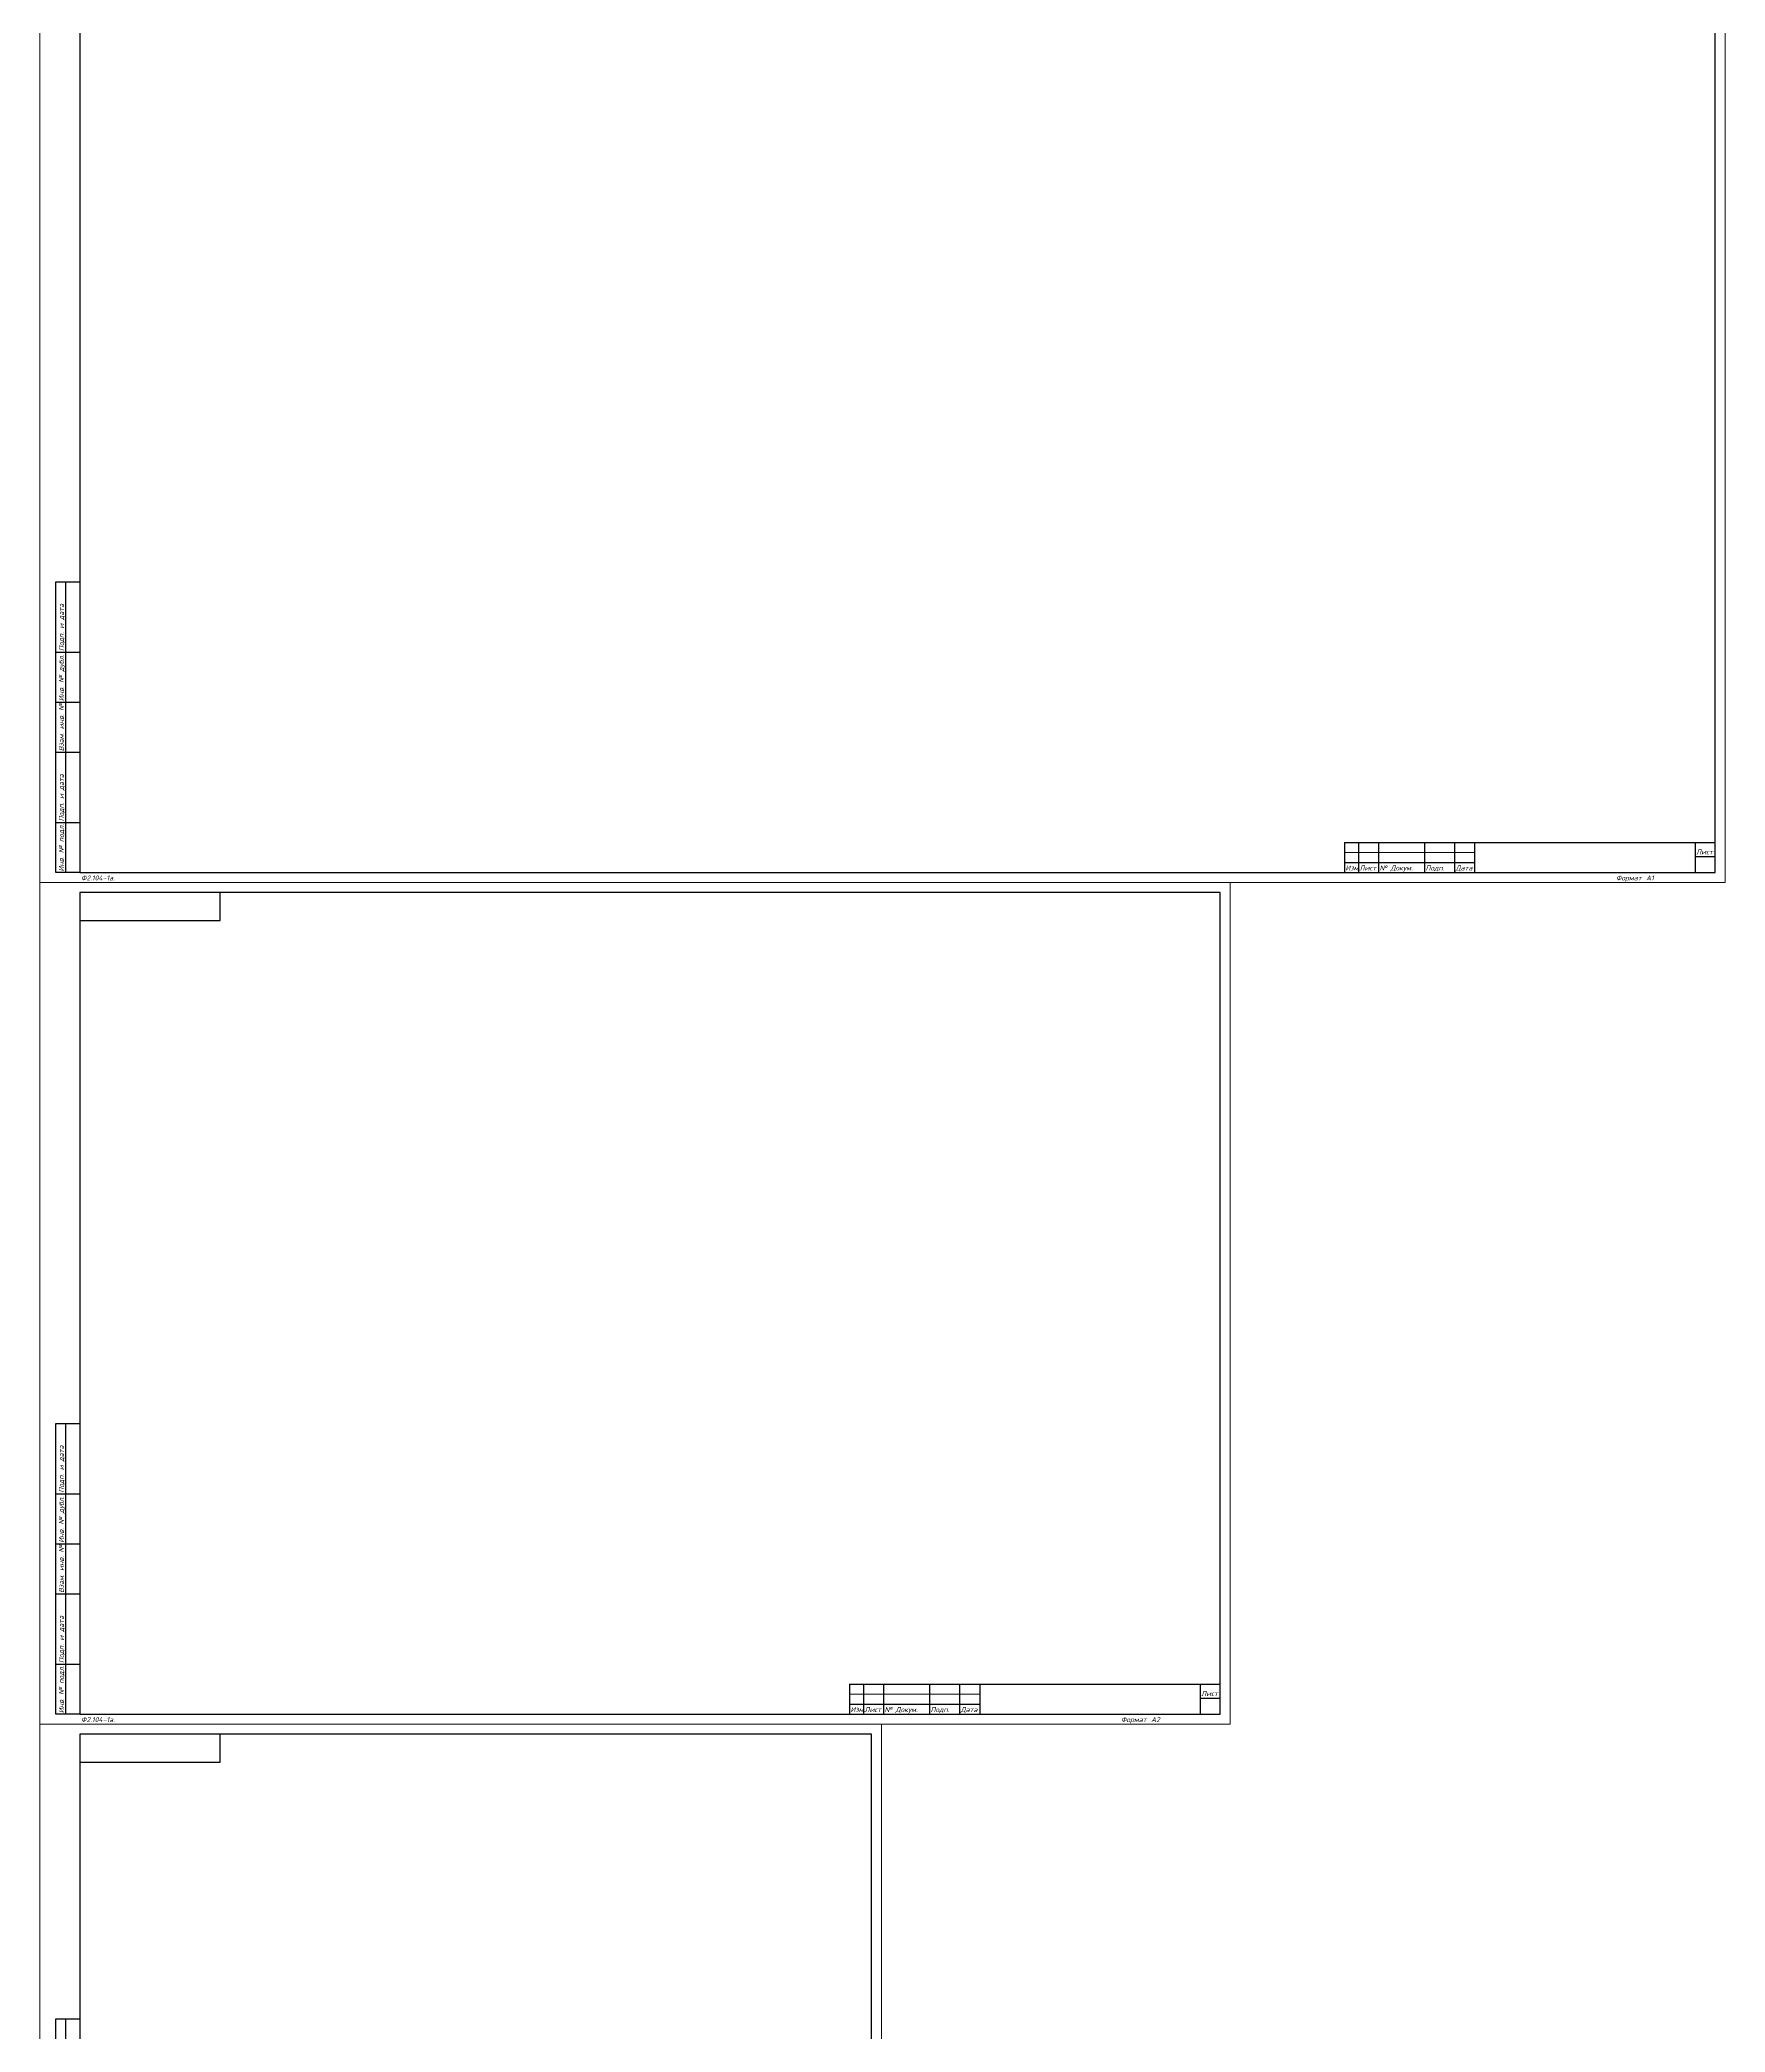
# Model space of a CAD drawing. Header units: millimetres. Extents: x 193 to 5157, y -4069 to 285.
# Drawn here: x 3185 to 4026, y -2738 to -1743 of the extents above; entities that cross this region are included whole.
import ezdxf
from ezdxf.enums import TextEntityAlignment as Align

# ---------------------------------------------------------------- set-up
doc = ezdxf.new("R2010")
doc.units = ezdxf.units.MM
doc.layers.add('4', color=4, linetype='Continuous', lineweight=15)
doc.layers.add('рамка', color=253, linetype='Continuous', lineweight=5)
doc.layers.add('Привязки', color=2, linetype='Continuous', lineweight=0, plot=False)
doc.styles.add('текст', font='isocpeui.ttf')

# ---------------------------------------------------------------- blocks, each defined once
blk = doc.blocks.new('*U53')
for p, q in [((90, 292), (90, 292)), ((90, 292), (90, 292)), ((90, 278), (90, 292)), ((90, 292), (90, 292)), ((90, 292), (90, 292)), ((90, 292), (90, 292)), ((20, 278), (90, 278)), ((20, 172), (20, 172)), ((20, 172), (20, 172)), ((20, 172), (20, 172)), ((20, 172), (20, 172)), ((20, 172), (20, 172)), ((20, 172), (20, 172)), ((20, 172), (20, 172)), ((8, 115), (8, 150)), ((8, 150), (20, 150)), ((13, 115), (13, 150)), ((8, 90), (8, 115)), ((8, 115), (20, 115)), ((13, 90), (13, 115)), ((8, 65), (8, 90)), ((8, 90), (20, 90)), ((13, 65), (13, 90)), ((8, 30), (8, 65)), ((8, 65), (20, 65)), ((13, 30), (13, 65)), ((8, 5), (8, 30)), ((8, 30), (20, 30)), ((13, 5), (13, 30)), ((230, 20), (415, 20)), ((230, 20), (230, 5)), ((237, 20), (237, 5)), ((247, 20), (247, 5)), ((270, 20), (270, 5)), ((285, 20), (285, 5)), ((295, 20), (295, 5)), ((405, 20), (405, 5)), ((415, 20), (415, 20)), ((415, 20), (415, 20)), ((230, 10), (295, 10)), ((405, 13), (415, 13)), ((20, 5), (8, 5)), ((230, 5), (295, 5)), ((415, 5), (415, 5)), ((415, 5), (415, 5)), ((415, 5), (415, 5)), ((415, 5), (415, 5)), ((415, 5), (415, 5)), ((415, 5), (415, 5)), ((415, 5), (415, 5))]:
    blk.add_line(p, q)
blk.add_lwpolyline([(20, 5), (415, 5), (415, 292), (20, 292)], close=True)
at = {"layer": '4'}
for p, q in [((230, 15), (295, 15)), ((415, 5), (415, 5)), ((415, 5), (415, 5)), ((415, 5), (415, 5)), ((415, 5), (415, 5)), ((415, 5), (415, 5)), ((415, 5), (415, 5)), ((415, 5), (415, 5)), ((415, 5), (415, 5)), ((415, 5), (415, 5))]:
    blk.add_line(p, q, dxfattribs=at)
at = {"layer": 'Привязки'}
blk.add_lwpolyline([(0, 0), (420, 0), (420, 297), (0, 297)], close=True, dxfattribs=at)
at = {"layer": 'рамка'}
blk.add_lwpolyline([(0, 297), (420, 297), (420, 0), (0, 0)], close=True, dxfattribs=at)
at = {"style": 'текст'}
for s, height, p in [('Справ. №', 0.0000208, (20, 172)), ('Перв. примен.', 0.0000208, (20, 172)), ('Подп. и дата', 2.5, (12, 115.5)), ('Инв. № дубл.', 2.5, (12, 90.5)), ('Взам. инв. №', 2.5, (12, 65.5)), ('Подп. и дата', 2.5, (12, 30.5)), ('Инв. № подл.', 2.5, (12, 5.5))]:
    blk.add_text(s, height=height, rotation=90, dxfattribs=at).set_placement(p)
for s, height, p in [('Лист', 2.5, (405.5, 14)), ('Ф2.104-1.', 0.005, (20, 4.99)), ('Ф2.104-1а.', 2.5, (20.5, 1)), ('Изм.', 2.5, (230.5, 6)), ('Лист', 2.5, (237.5, 6)), ('№ Докум.', 2.5, (247.5, 6)), ('Подп.', 2.5, (270.5, 6)), ('Дата', 2.5, (285.5, 6)), ('Формат', 2.5, (365.5, 1)), ('А3', 2.5, (380.5, 1)), ('Разраб.', 0.0000135, (415, 5)), ('Пров.', 0.0000135, (415, 5)), ('Т.контр.', 0.0000135, (415, 5)), ('Н.контр.', 0.0000135, (415, 5)), ('Утв.', 0.0000135, (415, 5)), ('Лит.', 0.0000135, (415, 5)), ('Масса', 0.0000135, (415, 5)), ('Масштаб', 0.0000135, (415, 5)), ('Листов', 0.0000135, (415, 5)), ('А4', 0.025, (419.61, 0.01)), ('А2', 0.00833, (419.87, 0)), ('А1', 0.00625, (419.9, 0)), ('А0', 0.005, (419.92, 0))]:
    blk.add_text(s, height=height, dxfattribs=at).set_placement(p)
for tag, p, height in [('27', (90, 292), 0.00000522), ('28', (90, 292), 0.00000522), ('29', (90, 292), 0.00000522), ('ИЗМ2', (230.5, 16), 2.5), ('ИЗМ1', (230.5, 11), 2.5), ('ЛИСТИЗМ2', (237.5, 16), 2.5), ('ЛИСТИЗМ1', (237.5, 11), 2.5), ('№ДОКУМИЗМ2', (247.5, 16), 2.5), ('№ДОКУМИЗМ1', (247.5, 11), 2.5), ('ПОДПИЗМ2', (270.5, 16), 2.5), ('ПОДПИЗМ1', (270.5, 11), 2.5), ('ДАТАИЗМ2', (285.5, 16), 2.5), ('ДАТАИЗМ1', (285.5, 11), 2.5), ('ОБОЗНАЧЕНИЕ', (300, 11), 5), ('РАЗРАБ', (415, 5), 0.0000135), ('ЛИСТОВ', (415, 5), 0.0000135), ('ПРОВ', (415, 5), 0.0000135), ('ТКОНТР', (415, 5), 0.0000135), ('НКОНТР', (415, 5), 0.0000135), ('УТВ', (415, 5), 0.0000135), ('10', (415, 5), 0.0000135), ('11', (415, 5), 0.0000135), ('12', (415, 5), 0.0000135), ('13', (415, 5), 0.0000135), ('ИЗМ3', (415, 5), 0.0000135), ('ЛИСТИЗМ3', (415, 5), 0.0000135), ('№ДОКУМИЗМ3', (415, 5), 0.0000135), ('ПОДПИЗМ3', (415, 5), 0.0000135), ('ДАТАИЗМ3', (415, 5), 0.0000135), ('ИЗМ4', (415, 5), 0.0000135), ('ЛИСТИЗМ4', (415, 5), 0.0000135), ('№ДОКУМИЗМ4', (415, 5), 0.0000135), ('ПОДПИЗМ4', (415, 5), 0.0000135), ('ДАТАИЗМ4', (415, 5), 0.0000135), ('ДАТАРАЗРАБ', (415, 5), 0.0000135), ('ДАТАПРОВ', (415, 5), 0.0000135), ('ДАТАТКОНТР', (415, 5), 0.0000135), ('ДАТАНКОНТР', (415, 5), 0.0000135), ('ДАТАУТВ', (415, 5), 0.0000135)]:
    blk.add_attdef(tag, p, '', height=height, dxfattribs=at)
for tag, p, height, rotation in [('ОБОЗНАЧЕНИЕ-ВЕРХ', (85, 286), 3.5, 180), ('ПРИМЕНЯЕМОСТЬ', (20, 172), 0.0000208, 90), ('СПРАВ№', (20, 172), 0.0000208, 90), ('ДАТАУЧЁТАДУБЛ', (19, 115.5), 2.5, 90), ('ИНВ№ДУБЛ', (19, 90.5), 2.5, 90), ('ВЗАМИНВ№', (19, 65.5), 2.5, 90), ('ДАТАУЧЁТА', (19, 30.5), 2.5, 90), ('ИНВ№ПОДЛ', (19, 5.5), 2.5, 90)]:
    blk.add_attdef(tag, p, '', height=height, rotation=rotation, dxfattribs=at)
blk.add_attdef('30', text='', height=0.0000625, dxfattribs=at).set_placement((415, 20), align=Align.MIDDLE)
for tag, height, p in [('ЛИСТ', 2.5, (410, 9)), ('НАИМЕНОВАНИЕ1', 0.000027, (415, 5)), ('НАИМЕНОВАНИЕ2', 0.0000189, (415, 5)), ('НАИМЕНОВАНИЕ3', 0.0000189, (415, 5)), ('НАИМЕНОВАНИЕ4', 0.0000135, (415, 5)), ('МАССА', 0.0000189, (415, 5)), ('МАСШТАБ', 0.0000189, (415, 5)), ('МАТЕРИАЛ1', 0.0000135, (415, 5)), ('МАТЕРИАЛ2', 0.0000135, (415, 5)), ('МАТЕРИАЛ3', 0.0000135, (415, 5)), ('ПРЕДПРИЯТИЕ', 0.0000189, (415, 5))]:
    blk.add_attdef(tag, text='', height=height, dxfattribs=at).set_placement(p, align=Align.CENTER)
for tag in ['ЛИТЕРА', 'ЛИТЕРА2', 'ЛИТЕРА3']:
    blk.add_attdef(tag, text='', height=0.0000135, dxfattribs=at).set_placement((415, 5), align=Align.RIGHT)
for tag in ['ИНДЕКС', 'ИНДЕКС2', 'ИНДЕКС3']:
    blk.add_attdef(tag, text='', height=0.0000135, dxfattribs=at).set_placement((415, 5), align=Align.TOP_LEFT)
blk = doc.blocks.new('*U55')
for p, q in [((90, 415), (90, 415)), ((90, 415), (90, 415)), ((90, 401), (90, 415)), ((90, 415), (90, 415)), ((90, 415), (90, 415)), ((90, 415), (90, 415)), ((20, 401), (90, 401)), ((20, 172), (20, 172)), ((20, 172), (20, 172)), ((20, 172), (20, 172)), ((20, 172), (20, 172)), ((20, 172), (20, 172)), ((20, 172), (20, 172)), ((20, 172), (20, 172)), ((8, 115), (8, 150)), ((8, 150), (20, 150)), ((13, 115), (13, 150)), ((8, 90), (8, 115)), ((8, 115), (20, 115)), ((13, 90), (13, 115)), ((8, 65), (8, 90)), ((8, 90), (20, 90)), ((13, 65), (13, 90)), ((8, 30), (8, 65)), ((8, 65), (20, 65)), ((13, 30), (13, 65)), ((8, 5), (8, 30)), ((8, 30), (20, 30)), ((13, 5), (13, 30)), ((404, 20), (589, 20)), ((404, 20), (404, 5)), ((411, 20), (411, 5)), ((421, 20), (421, 5)), ((444, 20), (444, 5)), ((459, 20), (459, 5)), ((469, 20), (469, 5)), ((579, 20), (579, 5)), ((589, 20), (589, 20)), ((589, 20), (589, 20)), ((404, 10), (469, 10)), ((579, 13), (589, 13)), ((20, 5), (8, 5)), ((404, 5), (469, 5)), ((589, 5), (589, 5)), ((589, 5), (589, 5)), ((589, 5), (589, 5)), ((589, 5), (589, 5)), ((589, 5), (589, 5)), ((589, 5), (589, 5)), ((589, 5), (589, 5))]:
    blk.add_line(p, q)
blk.add_lwpolyline([(20, 5), (589, 5), (589, 415), (20, 415)], close=True)
at = {"layer": '4'}
for p, q in [((404, 15), (469, 15)), ((589, 5), (589, 5)), ((589, 5), (589, 5)), ((589, 5), (589, 5)), ((589, 5), (589, 5)), ((589, 5), (589, 5)), ((589, 5), (589, 5)), ((589, 5), (589, 5)), ((589, 5), (589, 5)), ((589, 5), (589, 5))]:
    blk.add_line(p, q, dxfattribs=at)
at = {"layer": 'Привязки'}
blk.add_lwpolyline([(0, 0), (594, 0), (594, 420), (0, 420)], close=True, dxfattribs=at)
at = {"layer": 'рамка'}
blk.add_lwpolyline([(0, 420), (594, 420), (594, 0), (0, 0)], close=True, dxfattribs=at)
at = {"style": 'текст'}
for s, height, p in [('Справ. №', 0.0000208, (20, 172)), ('Перв. примен.', 0.0000208, (20, 172)), ('Подп. и дата', 2.5, (12, 115.5)), ('Инв. № дубл.', 2.5, (12, 90.5)), ('Взам. инв. №', 2.5, (12, 65.5)), ('Подп. и дата', 2.5, (12, 30.5)), ('Инв. № подл.', 2.5, (12, 5.5))]:
    blk.add_text(s, height=height, rotation=90, dxfattribs=at).set_placement(p)
for s, height, p in [('Лист', 2.5, (579.5, 14)), ('Ф2.104-1.', 0.005, (20, 4.99)), ('Ф2.104-1а.', 2.5, (20.5, 1)), ('Изм.', 2.5, (404.5, 6)), ('Лист', 2.5, (411.5, 6)), ('№ Докум.', 2.5, (421.5, 6)), ('Подп.', 2.5, (444.5, 6)), ('Дата', 2.5, (459.5, 6)), ('Формат', 2.5, (539.5, 1)), ('А2', 2.5, (554.5, 1)), ('Разраб.', 0.0000135, (589, 5)), ('Пров.', 0.0000135, (589, 5)), ('Т.контр.', 0.0000135, (589, 5)), ('Н.контр.', 0.0000135, (589, 5)), ('Утв.', 0.0000135, (589, 5)), ('Лит.', 0.0000135, (589, 5)), ('Масса', 0.0000135, (589, 5)), ('Масштаб', 0.0000135, (589, 5)), ('Листов', 0.0000135, (589, 5)), ('А4', 0.025, (593.61, 0.01)), ('А3', 0.0125, (593.8, 0.01)), ('А1', 0.00625, (593.9, 0)), ('А0', 0.005, (593.92, 0))]:
    blk.add_text(s, height=height, dxfattribs=at).set_placement(p)
for tag, p, height, rotation in [('ОБОЗНАЧЕНИЕ-ВЕРХ', (85, 409), 3.5, 180), ('ПРИМЕНЯЕМОСТЬ', (20, 172), 0.0000208, 90), ('СПРАВ№', (20, 172), 0.0000208, 90), ('ДАТАУЧЁТАДУБЛ', (19, 115.5), 2.5, 90), ('ИНВ№ДУБЛ', (19, 90.5), 2.5, 90), ('ВЗАМИНВ№', (19, 65.5), 2.5, 90), ('ДАТАУЧЁТА', (19, 30.5), 2.5, 90), ('ИНВ№ПОДЛ', (19, 5.5), 2.5, 90)]:
    blk.add_attdef(tag, p, '', height=height, rotation=rotation, dxfattribs=at)
for tag, p, height in [('27', (90, 415), 0.00000522), ('28', (90, 415), 0.00000522), ('29', (90, 415), 0.00000522), ('ИЗМ2', (404.5, 16), 2.5), ('ИЗМ1', (404.5, 11), 2.5), ('ЛИСТИЗМ2', (411.5, 16), 2.5), ('ЛИСТИЗМ1', (411.5, 11), 2.5), ('№ДОКУМИЗМ2', (421.5, 16), 2.5), ('№ДОКУМИЗМ1', (421.5, 11), 2.5), ('ПОДПИЗМ2', (444.5, 16), 2.5), ('ПОДПИЗМ1', (444.5, 11), 2.5), ('ДАТАИЗМ2', (459.5, 16), 2.5), ('ДАТАИЗМ1', (459.5, 11), 2.5), ('ОБОЗНАЧЕНИЕ', (474, 11), 5), ('РАЗРАБ', (589, 5), 0.0000135), ('ЛИСТОВ', (589, 5), 0.0000135), ('ПРОВ', (589, 5), 0.0000135), ('ТКОНТР', (589, 5), 0.0000135), ('НКОНТР', (589, 5), 0.0000135), ('УТВ', (589, 5), 0.0000135), ('10', (589, 5), 0.0000135), ('11', (589, 5), 0.0000135), ('12', (589, 5), 0.0000135), ('13', (589, 5), 0.0000135), ('ИЗМ3', (589, 5), 0.0000135), ('ЛИСТИЗМ3', (589, 5), 0.0000135), ('№ДОКУМИЗМ3', (589, 5), 0.0000135), ('ПОДПИЗМ3', (589, 5), 0.0000135), ('ДАТАИЗМ3', (589, 5), 0.0000135), ('ИЗМ4', (589, 5), 0.0000135), ('ЛИСТИЗМ4', (589, 5), 0.0000135), ('№ДОКУМИЗМ4', (589, 5), 0.0000135), ('ПОДПИЗМ4', (589, 5), 0.0000135), ('ДАТАИЗМ4', (589, 5), 0.0000135), ('ДАТАРАЗРАБ', (589, 5), 0.0000135), ('ДАТАПРОВ', (589, 5), 0.0000135), ('ДАТАТКОНТР', (589, 5), 0.0000135), ('ДАТАНКОНТР', (589, 5), 0.0000135), ('ДАТАУТВ', (589, 5), 0.0000135)]:
    blk.add_attdef(tag, p, '', height=height, dxfattribs=at)
blk.add_attdef('30', text='', height=0.0000625, dxfattribs=at).set_placement((589, 20), align=Align.MIDDLE)
for tag, height, p in [('ЛИСТ', 2.5, (584, 9)), ('НАИМЕНОВАНИЕ1', 0.000027, (589, 5)), ('НАИМЕНОВАНИЕ2', 0.0000189, (589, 5)), ('НАИМЕНОВАНИЕ3', 0.0000189, (589, 5)), ('НАИМЕНОВАНИЕ4', 0.0000135, (589, 5)), ('МАССА', 0.0000189, (589, 5)), ('МАСШТАБ', 0.0000189, (589, 5)), ('МАТЕРИАЛ1', 0.0000135, (589, 5)), ('МАТЕРИАЛ2', 0.0000135, (589, 5)), ('МАТЕРИАЛ3', 0.0000135, (589, 5)), ('ПРЕДПРИЯТИЕ', 0.0000189, (589, 5))]:
    blk.add_attdef(tag, text='', height=height, dxfattribs=at).set_placement(p, align=Align.CENTER)
for tag in ['ЛИТЕРА', 'ЛИТЕРА2', 'ЛИТЕРА3']:
    blk.add_attdef(tag, text='', height=0.0000135, dxfattribs=at).set_placement((589, 5), align=Align.RIGHT)
for tag in ['ИНДЕКС', 'ИНДЕКС2', 'ИНДЕКС3']:
    blk.add_attdef(tag, text='', height=0.0000135, dxfattribs=at).set_placement((589, 5), align=Align.TOP_LEFT)
blk = doc.blocks.new('*U54')
for p, q in [((90, 589), (90, 589)), ((90, 589), (90, 589)), ((90, 575), (90, 589)), ((90, 589), (90, 589)), ((90, 589), (90, 589)), ((90, 589), (90, 589)), ((20, 575), (90, 575)), ((20, 172), (20, 172)), ((20, 172), (20, 172)), ((20, 172), (20, 172)), ((20, 172), (20, 172)), ((20, 172), (20, 172)), ((20, 172), (20, 172)), ((20, 172), (20, 172)), ((8, 115), (8, 150)), ((8, 150), (20, 150)), ((13, 115), (13, 150)), ((8, 90), (8, 115)), ((8, 115), (20, 115)), ((13, 90), (13, 115)), ((8, 65), (8, 90)), ((8, 90), (20, 90)), ((13, 65), (13, 90)), ((8, 30), (8, 65)), ((8, 65), (20, 65)), ((13, 30), (13, 65)), ((8, 5), (8, 30)), ((8, 30), (20, 30)), ((13, 5), (13, 30)), ((651, 20), (836, 20)), ((651, 20), (651, 5)), ((658, 20), (658, 5)), ((668, 20), (668, 5)), ((691, 20), (691, 5)), ((706, 20), (706, 5)), ((716, 20), (716, 5)), ((826, 20), (826, 5)), ((836, 20), (836, 20)), ((836, 20), (836, 20)), ((651, 10), (716, 10)), ((826, 13), (836, 13)), ((20, 5), (8, 5)), ((651, 5), (716, 5)), ((836, 5), (836, 5)), ((836, 5), (836, 5)), ((836, 5), (836, 5)), ((836, 5), (836, 5)), ((836, 5), (836, 5)), ((836, 5), (836, 5)), ((836, 5), (836, 5))]:
    blk.add_line(p, q)
blk.add_lwpolyline([(20, 5), (836, 5), (836, 589), (20, 589)], close=True)
at = {"layer": '4'}
for p, q in [((651, 15), (716, 15)), ((836, 5), (836, 5)), ((836, 5), (836, 5)), ((836, 5), (836, 5)), ((836, 5), (836, 5)), ((836, 5), (836, 5)), ((836, 5), (836, 5)), ((836, 5), (836, 5)), ((836, 5), (836, 5)), ((836, 5), (836, 5))]:
    blk.add_line(p, q, dxfattribs=at)
at = {"layer": 'Привязки'}
blk.add_lwpolyline([(0, 0), (841, 0), (841, 594), (0, 594)], close=True, dxfattribs=at)
at = {"layer": 'рамка'}
blk.add_lwpolyline([(0, 594), (841, 594), (841, 0), (0, 0)], close=True, dxfattribs=at)
at = {"style": 'текст'}
for s, height, p in [('Справ. №', 0.0000208, (20, 172)), ('Перв. примен.', 0.0000208, (20, 172)), ('Подп. и дата', 2.5, (12, 115.5)), ('Инв. № дубл.', 2.5, (12, 90.5)), ('Взам. инв. №', 2.5, (12, 65.5)), ('Подп. и дата', 2.5, (12, 30.5)), ('Инв. № подл.', 2.5, (12, 5.5))]:
    blk.add_text(s, height=height, rotation=90, dxfattribs=at).set_placement(p)
for s, height, p in [('Лист', 2.5, (826.5, 14)), ('Ф2.104-1.', 0.005, (20, 4.99)), ('Ф2.104-1а.', 2.5, (20.5, 1)), ('Изм.', 2.5, (651.5, 6)), ('Лист', 2.5, (658.5, 6)), ('№ Докум.', 2.5, (668.5, 6)), ('Подп.', 2.5, (691.5, 6)), ('Дата', 2.5, (706.5, 6)), ('Формат', 2.5, (786.5, 1)), ('А1', 2.5, (801.5, 1)), ('Разраб.', 0.0000135, (836, 5)), ('Пров.', 0.0000135, (836, 5)), ('Т.контр.', 0.0000135, (836, 5)), ('Н.контр.', 0.0000135, (836, 5)), ('Утв.', 0.0000135, (836, 5)), ('Лит.', 0.0000135, (836, 5)), ('Масса', 0.0000135, (836, 5)), ('Масштаб', 0.0000135, (836, 5)), ('Листов', 0.0000135, (836, 5)), ('А4', 0.025, (840.61, 0.01)), ('А3', 0.0125, (840.8, 0.01)), ('А2', 0.00833, (840.87, 0)), ('А0', 0.005, (840.92, 0))]:
    blk.add_text(s, height=height, dxfattribs=at).set_placement(p)
for tag, p, height in [('27', (90, 589), 0.00000522), ('28', (90, 589), 0.00000522), ('29', (90, 589), 0.00000522), ('ИЗМ2', (651.5, 16), 2.5), ('ИЗМ1', (651.5, 11), 2.5), ('ЛИСТИЗМ2', (658.5, 16), 2.5), ('ЛИСТИЗМ1', (658.5, 11), 2.5), ('№ДОКУМИЗМ2', (668.5, 16), 2.5), ('№ДОКУМИЗМ1', (668.5, 11), 2.5), ('ПОДПИЗМ2', (691.5, 16), 2.5), ('ПОДПИЗМ1', (691.5, 11), 2.5), ('ДАТАИЗМ2', (706.5, 16), 2.5), ('ДАТАИЗМ1', (706.5, 11), 2.5), ('ОБОЗНАЧЕНИЕ', (721, 11), 5), ('РАЗРАБ', (836, 5), 0.0000135), ('ЛИСТОВ', (836, 5), 0.0000135), ('ПРОВ', (836, 5), 0.0000135), ('ТКОНТР', (836, 5), 0.0000135), ('НКОНТР', (836, 5), 0.0000135), ('УТВ', (836, 5), 0.0000135), ('10', (836, 5), 0.0000135), ('11', (836, 5), 0.0000135), ('12', (836, 5), 0.0000135), ('13', (836, 5), 0.0000135), ('ИЗМ3', (836, 5), 0.0000135), ('ЛИСТИЗМ3', (836, 5), 0.0000135), ('№ДОКУМИЗМ3', (836, 5), 0.0000135), ('ПОДПИЗМ3', (836, 5), 0.0000135), ('ДАТАИЗМ3', (836, 5), 0.0000135), ('ИЗМ4', (836, 5), 0.0000135), ('ЛИСТИЗМ4', (836, 5), 0.0000135), ('№ДОКУМИЗМ4', (836, 5), 0.0000135), ('ПОДПИЗМ4', (836, 5), 0.0000135), ('ДАТАИЗМ4', (836, 5), 0.0000135), ('ДАТАРАЗРАБ', (836, 5), 0.0000135), ('ДАТАПРОВ', (836, 5), 0.0000135), ('ДАТАТКОНТР', (836, 5), 0.0000135), ('ДАТАНКОНТР', (836, 5), 0.0000135), ('ДАТАУТВ', (836, 5), 0.0000135)]:
    blk.add_attdef(tag, p, '', height=height, dxfattribs=at)
for tag, p, height, rotation in [('ОБОЗНАЧЕНИЕ-ВЕРХ', (85, 583), 3.5, 180), ('ПРИМЕНЯЕМОСТЬ', (20, 172), 0.0000208, 90), ('СПРАВ№', (20, 172), 0.0000208, 90), ('ДАТАУЧЁТАДУБЛ', (19, 115.5), 2.5, 90), ('ИНВ№ДУБЛ', (19, 90.5), 2.5, 90), ('ВЗАМИНВ№', (19, 65.5), 2.5, 90), ('ДАТАУЧЁТА', (19, 30.5), 2.5, 90), ('ИНВ№ПОДЛ', (19, 5.5), 2.5, 90)]:
    blk.add_attdef(tag, p, '', height=height, rotation=rotation, dxfattribs=at)
blk.add_attdef('30', text='', height=0.0000625, dxfattribs=at).set_placement((836, 20), align=Align.MIDDLE)
for tag, height, p in [('ЛИСТ', 2.5, (831, 9)), ('НАИМЕНОВАНИЕ1', 0.000027, (836, 5)), ('НАИМЕНОВАНИЕ2', 0.0000189, (836, 5)), ('НАИМЕНОВАНИЕ3', 0.0000189, (836, 5)), ('НАИМЕНОВАНИЕ4', 0.0000135, (836, 5)), ('МАССА', 0.0000189, (836, 5)), ('МАСШТАБ', 0.0000189, (836, 5)), ('МАТЕРИАЛ1', 0.0000135, (836, 5)), ('МАТЕРИАЛ2', 0.0000135, (836, 5)), ('МАТЕРИАЛ3', 0.0000135, (836, 5)), ('ПРЕДПРИЯТИЕ', 0.0000189, (836, 5))]:
    blk.add_attdef(tag, text='', height=height, dxfattribs=at).set_placement(p, align=Align.CENTER)
for tag in ['ЛИТЕРА', 'ЛИТЕРА2', 'ЛИТЕРА3']:
    blk.add_attdef(tag, text='', height=0.0000135, dxfattribs=at).set_placement((836, 5), align=Align.RIGHT)
for tag in ['ИНДЕКС', 'ИНДЕКС2', 'ИНДЕКС3']:
    blk.add_attdef(tag, text='', height=0.0000135, dxfattribs=at).set_placement((836, 5), align=Align.TOP_LEFT)

msp = doc.modelspace()

# ---------------------------------------------------------------- block references
for name, p in [('*U54', (3184.93, -2163.84)), ('*U55', (3184.93, -2583.84))]:
    msp.add_blockref(name, p)
msp.add_blockref('*U53', (3184.93, -2880.84)).add_auto_attribs({'10': '123'})

doc.saveas('drawing.dxf')
